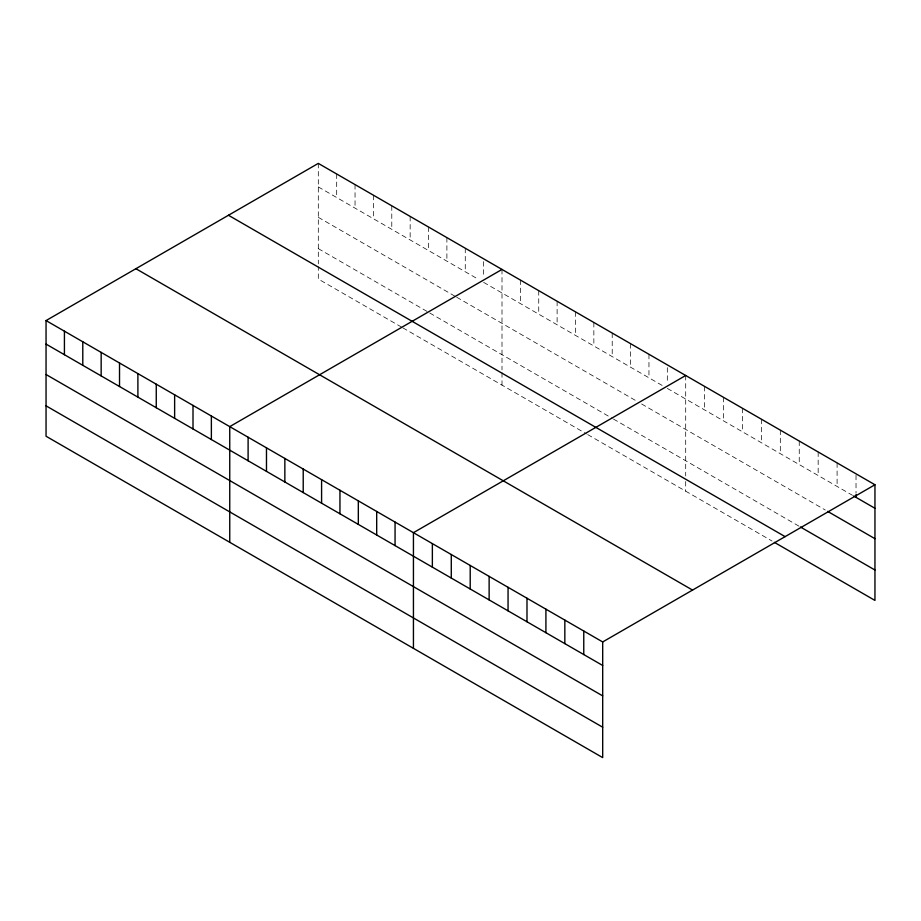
<?xml version="1.0" encoding="UTF-8"?>
<svg xmlns="http://www.w3.org/2000/svg" width="921" height="921" viewBox="0 0 921 921"><rect width="100%" height="100%" fill="white"/><g stroke="black" fill="none" stroke-linecap="round" stroke-linejoin="round"><path stroke-width="0.69" stroke-dasharray="4.61 3.45" d="M318.309 163.385L318.309 263.855M318.309 186.917L478.736 279.535M483.629 282.367L663.65 386.29M667.322 388.42L852.478 495.314M318.309 217.321L455.469 296.504M456.689 297.218L636.71 401.142M641.603 403.974L825.274 510.015M318.309 248.647L428.53 312.277M429.75 312.99L612.212 418.33M613.444 419.043L799.244 526.317M401.579 327.128L318.309 279.051L318.309 266.618M402.811 327.841L586.504 433.895M587.725 434.597L772.04 541.018M856.023 475.213L856.023 493.207M837.097 462.906L837.097 486.438M818.17 451.981L818.17 475.512M799.244 441.055L799.244 464.587M780.317 430.13L780.317 453.65M761.391 419.193L761.391 442.725M742.464 408.268L742.464 431.799M723.549 397.342L723.549 420.874M704.623 386.417L704.623 409.949M685.696 375.492L685.696 475.961M685.696 481.487L685.696 491.158M667.322 367.652L667.322 382.883M648.96 354.286L648.96 377.806M630.586 343.671L630.586 367.203M612.212 333.068L612.212 356.6M593.849 322.465L593.849 345.997M575.475 311.862L575.475 335.394M557.113 301.259L557.113 324.779M538.739 290.645L538.739 314.176M520.365 280.042L520.365 303.573M502.003 269.439L502.003 369.908M502.003 372.671L502.003 385.105M483.629 261.599L483.629 276.83M465.266 248.233L465.266 271.753M446.892 237.618L446.892 261.15M428.53 227.015L428.53 250.547M410.156 216.412L410.156 239.944M391.782 205.809L391.782 229.341M373.419 195.206L373.419 218.726M355.046 184.591L355.046 208.123M336.683 173.988L336.683 197.52"/><path stroke-width="1.38" d="M46.05 320.577L602.691 641.949L602.691 757.615L46.05 436.243L46.05 320.577L318.309 163.385L874.95 484.757L874.95 600.423L774.411 542.377M502.003 269.439L229.743 426.63L229.743 542.296M685.696 375.492L413.437 532.683L413.437 648.349M602.691 641.949L874.95 484.757M853.663 495.993L874.95 508.288M827.634 511.374L874.95 538.693M800.43 526.996L874.95 570.018M228.466 215.261L785.106 536.632M135.894 268.702L692.534 590.073M46.05 344.097L602.691 665.48M46.05 374.513L602.691 695.885M46.05 405.839L602.691 727.21M856.023 494.589L856.023 497.363M583.764 631.023L583.764 654.555M564.838 620.098L564.838 643.618M545.911 609.161L545.911 632.692M526.985 598.236L526.985 621.767M508.058 587.31L508.058 610.842M489.132 576.385L489.132 599.916M470.205 565.459L470.205 588.991M451.278 554.534L451.278 578.066M432.363 543.609L432.363 567.14M395.063 522.069L395.063 545.6M376.689 511.466L376.689 534.997M358.327 500.863L358.327 524.394M339.953 490.26L339.953 513.791M321.59 479.657L321.59 503.177M303.216 469.042L303.216 492.574M284.854 458.439L284.854 481.971M266.48 447.836L266.48 471.368M248.106 437.233L248.106 460.765M211.37 416.016L211.37 439.547M193.007 405.413L193.007 428.944M174.633 394.81L174.633 418.341M156.259 384.207L156.259 407.738M137.897 373.604L137.897 397.124M119.523 362.989L119.523 386.521M101.16 352.386L101.16 375.918M82.786 341.783L82.786 365.315M64.424 331.18L64.424 354.712"/></g></svg>
